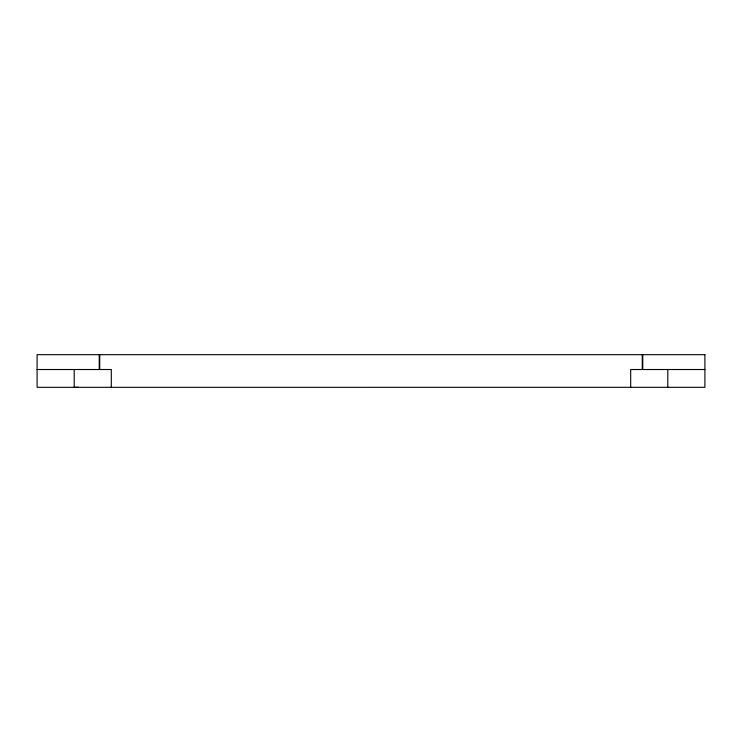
<?xml version="1.0" encoding="UTF-8"?>
<svg xmlns="http://www.w3.org/2000/svg" width="742" height="742" viewBox="0 0 742 742"><rect width="100%" height="100%" fill="white"/><g stroke="black" fill="none" stroke-linecap="round" stroke-linejoin="round"><path stroke-width="1.11" d="M78.448 387.315L74.209 387.324L74.209 369.516M37.1 369.516L111.309 369.516L111.309 387.315M704.9 369.516L630.691 369.516L630.691 387.315M667.791 369.516L667.791 387.315M642.767 354.676L642.767 369.516M642.266 354.676L642.266 369.516M99.734 354.676L99.734 369.516M99.233 354.676L99.233 369.516M704.9 354.676L37.1 354.676L37.1 387.324L704.9 387.315L704.9 354.676"/></g></svg>
